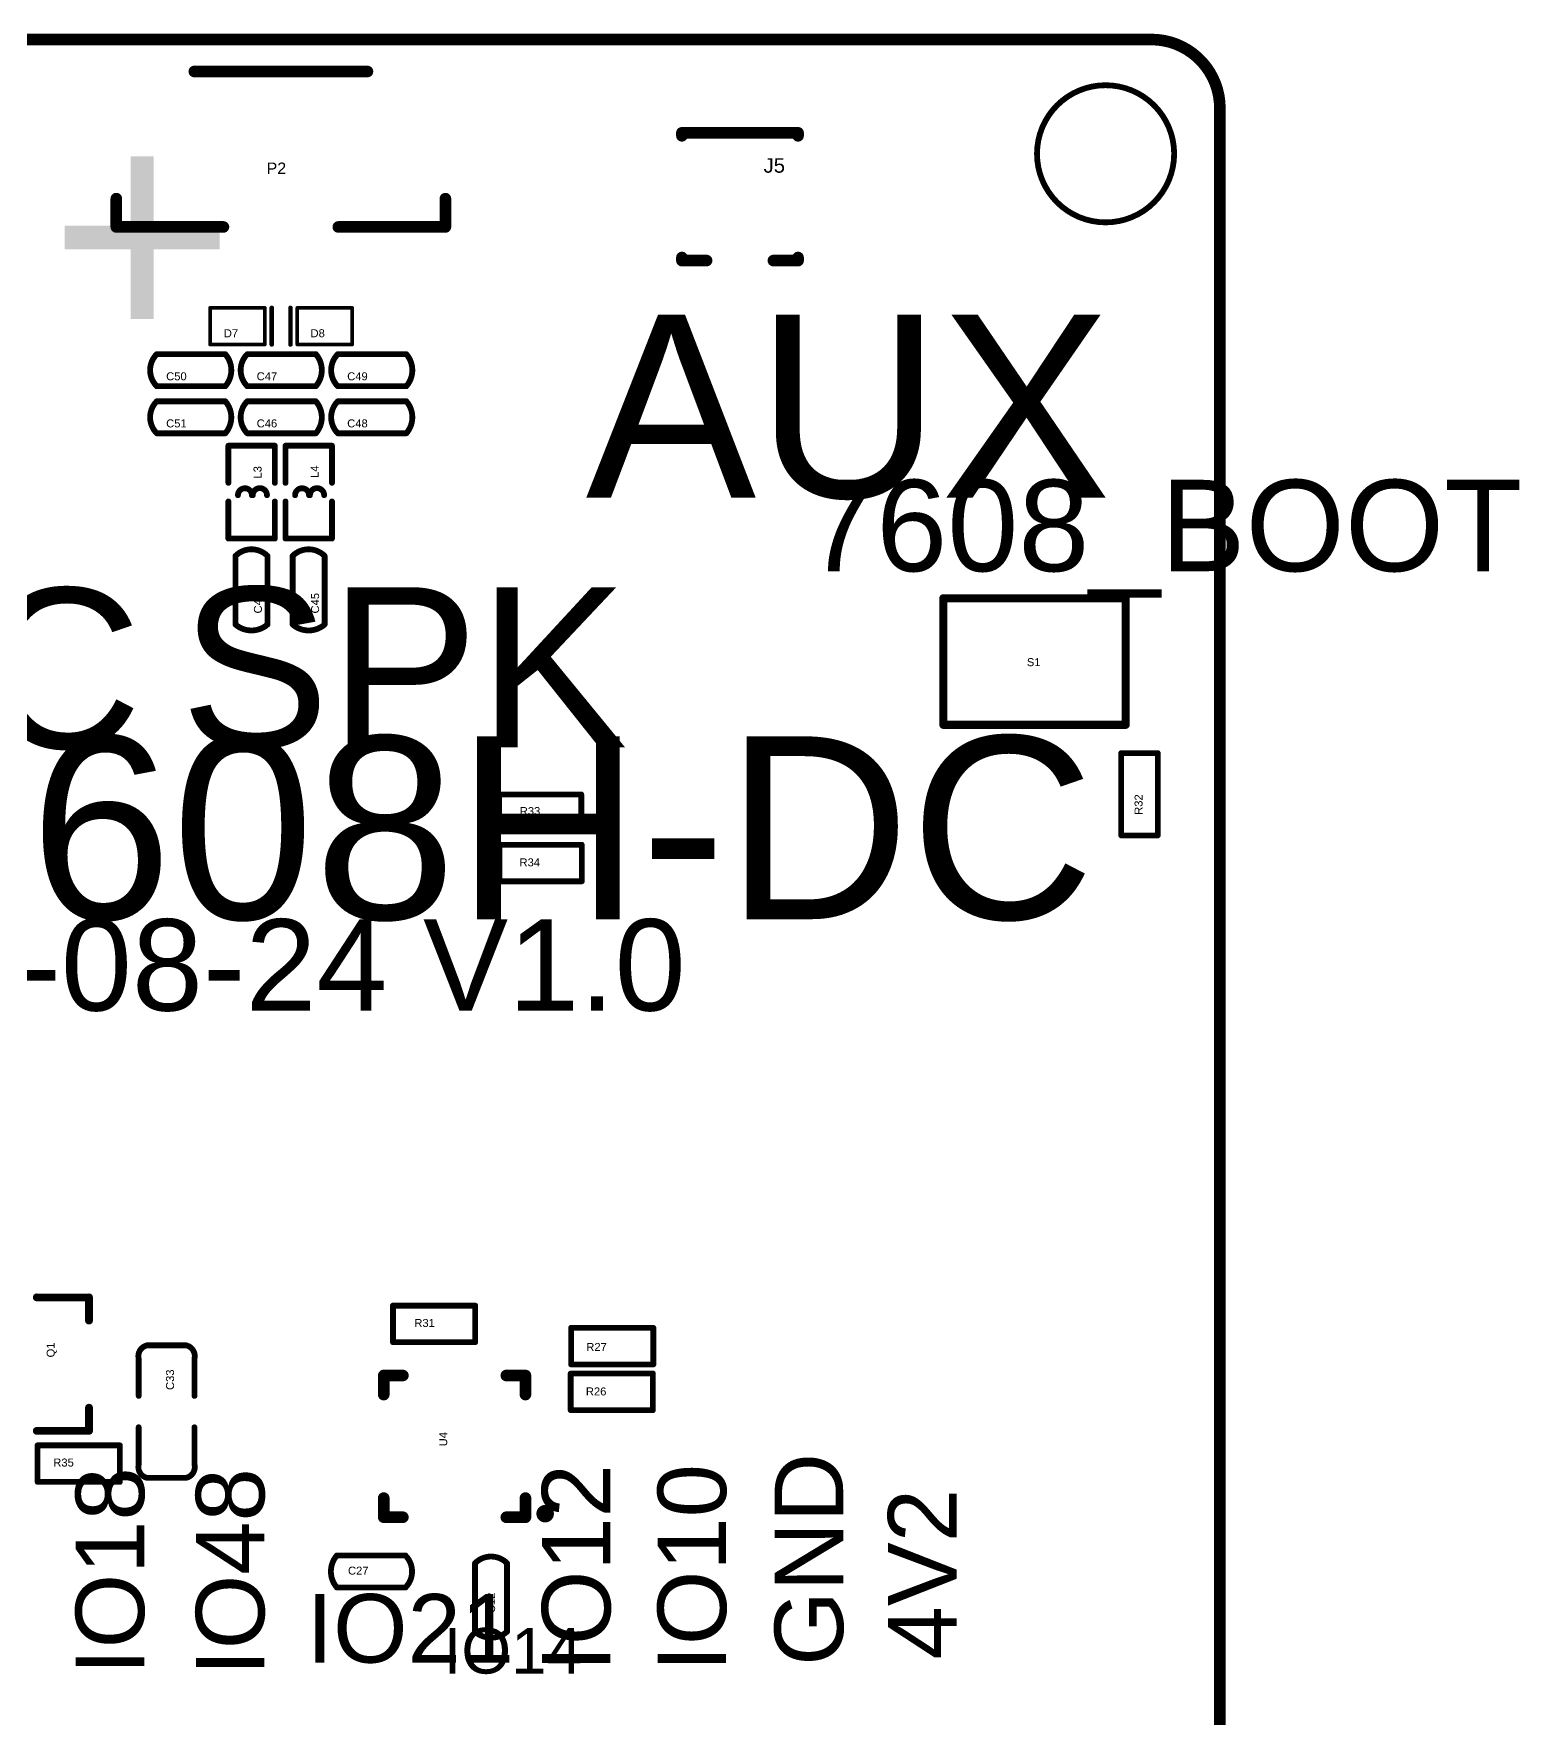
# Model space of a CAD drawing. Header units: millimetres. Extents: x -1.5 to 56.6, y -1.7 to 80.1.
# Drawn here: x 24.05 to 56.55, y 43.28 to 80.13 of the extents above; entities that cross this region are included whole.
import ezdxf

# ---------------------------------------------------------------- set-up
doc = ezdxf.new("R2010")
doc.units = ezdxf.units.MM
for name, color, linetype in [('KeepOutLayer', 6, 'Continuous'), ('MultiLayer', 9, 'Continuous'), ('TopOverlay', 2, 'Continuous')]:
    doc.layers.add(name, color=color, linetype=linetype)
doc.styles.add('Arial', font='arial.ttf', dxfattribs={"height": 0.2})

# ---------------------------------------------------------------- blocks, each defined once
blk = doc.blocks.new('WQFN_20_L3_0_W3_0_P0_40_BL_EP_5')
at = {"layer": 'TopOverlay', "const_width": 0.254}
for points in [[(-1.55, 1.55), (-1.131, 1.55)], [(-1.55, 1.55), (-1.55, 1.131)], [(1.131, 1.55), (1.55, 1.55)], [(1.55, 1.55), (1.55, 1.131)], [(-1.55, -1.131), (-1.55, -1.55)], [(1.55, -1.131), (1.55, -1.55)], [(-1.55, -1.55), (-1.131, -1.55)], [(1.131, -1.55), (1.55, -1.55)]]:
    blk.add_lwpolyline(points, dxfattribs=at)
at = {"layer": 'TopOverlay'}
for points, const_width in [([(-1.614, 1.55, 1), (-1.487, 1.55, 1)], 0.127), ([(-1.614, 1.55, 1), (-1.487, 1.55, 1)], 0.127), ([(-1.195, 1.55, 1), (-1.068, 1.55, 1)], 0.127), ([(1.068, 1.55, 1), (1.195, 1.55, 1)], 0.127), ([(1.486, 1.55, 1), (1.613, 1.55, 1)], 0.127), ([(1.486, 1.55, 1), (1.613, 1.55, 1)], 0.127), ([(-1.614, 1.131, 1), (-1.487, 1.131, 1)], 0.127), ([(1.486, 1.131, 1), (1.613, 1.131, 1)], 0.127), ([(-1.614, -1.131, 1), (-1.487, -1.131, 1)], 0.127), ([(1.486, -1.131, 1), (1.613, -1.131, 1)], 0.127), ([(-1.614, -1.55, 1), (-1.487, -1.55, 1)], 0.127), ([(-1.614, -1.55, 1), (-1.487, -1.55, 1)], 0.127), ([(-1.195, -1.55, 1), (-1.068, -1.55, 1)], 0.127), ([(1.068, -1.55, 1), (1.195, -1.55, 1)], 0.127), ([(1.486, -1.55, 1), (1.613, -1.55, 1)], 0.127), ([(1.486, -1.55, 1), (1.613, -1.55, 1)], 0.127), ([(-1.382, -1.981, 1), (-1.565, -1.981, 1)], 0.2), ([(-1.615, -1.981, 1), (-1.515, -1.981, 1)], 0.1), ([(-1.432, -1.981, 1), (-1.332, -1.981, 1)], 0.1)]:
    blk.add_lwpolyline(points, format="xyb", close=True, dxfattribs=dict(at, const_width=const_width))
blk = doc.blocks.new('KEY_4PIN_25')
at = {"layer": 'TopOverlay', "const_width": 0.1778}
for points in [[(3.9878, 0.2794), (0, 0.2794)], [(0, 0.2794), (0, -2.4892)], [(3.9878, 0.2794), (3.9878, -2.4892)], [(3.9878, -2.4892), (0, -2.4892)]]:
    blk.add_lwpolyline(points, dxfattribs=at)
at = {"layer": 'TopOverlay', "const_width": 0.0889}
for points in [[(-0.04445, 0.2794, 1), (0.04445, 0.2794, 1)], [(-0.04445, 0.2794, 1), (0.04445, 0.2794, 1)], [(3.94335, 0.2794, 1), (4.03225, 0.2794, 1)], [(3.94335, 0.2794, 1), (4.03225, 0.2794, 1)], [(-0.04445, -2.4892, 1), (0.04445, -2.4892, 1)], [(-0.04445, -2.4892, 1), (0.04445, -2.4892, 1)], [(3.94335, -2.4892, 1), (4.03225, -2.4892, 1)], [(3.94335, -2.4892, 1), (4.03225, -2.4892, 1)]]:
    blk.add_lwpolyline(points, format="xyb", close=True, dxfattribs=at)
blk = doc.blocks.new('R0402_45')
at = {"layer": 'TopOverlay', "const_width": 0.127}
for points in [[(-0.898, 0.408), (-0.898, -0.392)], [(0.902, 0.408), (-0.898, 0.408)], [(0.902, 0.408), (0.902, -0.392)], [(0.902, -0.392), (-0.898, -0.392)]]:
    blk.add_lwpolyline(points, dxfattribs=at)
at = {"layer": 'TopOverlay', "const_width": 0.0635}
for points in [[(-0.93, 0.408, 1), (-0.867, 0.408, 1)], [(-0.93, 0.408, 1), (-0.867, 0.408, 1)], [(0.87, 0.408, 1), (0.933, 0.408, 1)], [(0.87, 0.408, 1), (0.933, 0.408, 1)], [(-0.93, -0.392, 1), (-0.867, -0.392, 1)], [(-0.93, -0.392, 1), (-0.867, -0.392, 1)], [(0.87, -0.392, 1), (0.933, -0.392, 1)], [(0.87, -0.392, 1), (0.933, -0.392, 1)]]:
    blk.add_lwpolyline(points, format="xyb", close=True, dxfattribs=at)
blk = doc.blocks.new('R0402_46')
at = {"layer": 'TopOverlay', "const_width": 0.127}
for points in [[(-0.898, -0.392), (-0.898, 0.408)], [(-0.898, 0.408), (0.902, 0.408)], [(0.902, -0.392), (0.902, 0.408)], [(-0.898, -0.392), (0.902, -0.392)]]:
    blk.add_lwpolyline(points, dxfattribs=at)
at = {"layer": 'TopOverlay', "const_width": 0.0635}
for points in [[(-0.93, 0.408, 1), (-0.867, 0.408, 1)], [(-0.93, 0.408, 1), (-0.867, 0.408, 1)], [(0.87, 0.408, 1), (0.933, 0.408, 1)], [(0.87, 0.408, 1), (0.933, 0.408, 1)], [(-0.93, -0.392, 1), (-0.867, -0.392, 1)], [(-0.93, -0.392, 1), (-0.867, -0.392, 1)], [(0.87, -0.392, 1), (0.933, -0.392, 1)], [(0.87, -0.392, 1), (0.933, -0.392, 1)]]:
    blk.add_lwpolyline(points, format="xyb", close=True, dxfattribs=at)
blk = doc.blocks.new('R0402_47')
at = {"layer": 'TopOverlay', "const_width": 0.127}
for points in [[(-0.898, -0.392), (-0.898, 0.408)], [(-0.898, 0.408), (0.902, 0.408)], [(0.902, -0.392), (0.902, 0.408)], [(-0.898, -0.392), (0.902, -0.392)]]:
    blk.add_lwpolyline(points, dxfattribs=at)
at = {"layer": 'TopOverlay', "const_width": 0.0635}
for points in [[(-0.93, 0.408, 1), (-0.867, 0.408, 1)], [(-0.93, 0.408, 1), (-0.867, 0.408, 1)], [(0.87, 0.408, 1), (0.933, 0.408, 1)], [(0.87, 0.408, 1), (0.933, 0.408, 1)], [(-0.93, -0.392, 1), (-0.867, -0.392, 1)], [(-0.93, -0.392, 1), (-0.867, -0.392, 1)], [(0.87, -0.392, 1), (0.933, -0.392, 1)], [(0.87, -0.392, 1), (0.933, -0.392, 1)]]:
    blk.add_lwpolyline(points, format="xyb", close=True, dxfattribs=at)
blk = doc.blocks.new('R0402_48')
at = {"layer": 'TopOverlay', "const_width": 0.127}
for points in [[(-0.898, 0.408), (-0.898, -0.392)], [(-0.898, 0.408), (0.902, 0.408)], [(0.902, 0.408), (0.902, -0.392)], [(-0.898, -0.392), (0.902, -0.392)]]:
    blk.add_lwpolyline(points, dxfattribs=at)
at = {"layer": 'TopOverlay', "const_width": 0.0635}
for points in [[(-0.93, 0.408, 1), (-0.867, 0.408, 1)], [(-0.93, 0.408, 1), (-0.867, 0.408, 1)], [(0.87, 0.408, 1), (0.933, 0.408, 1)], [(0.87, 0.408, 1), (0.933, 0.408, 1)], [(-0.93, -0.392, 1), (-0.867, -0.392, 1)], [(-0.93, -0.392, 1), (-0.867, -0.392, 1)], [(0.87, -0.392, 1), (0.933, -0.392, 1)], [(0.87, -0.392, 1), (0.933, -0.392, 1)]]:
    blk.add_lwpolyline(points, format="xyb", close=True, dxfattribs=at)
blk = doc.blocks.new('R0402_49')
at = {"layer": 'TopOverlay', "const_width": 0.127}
for points in [[(-0.898, -0.392), (-0.898, 0.408)], [(-0.898, 0.408), (0.902, 0.408)], [(0.902, -0.392), (0.902, 0.408)], [(-0.898, -0.392), (0.902, -0.392)]]:
    blk.add_lwpolyline(points, dxfattribs=at)
at = {"layer": 'TopOverlay', "const_width": 0.0635}
for points in [[(-0.93, 0.408, 1), (-0.867, 0.408, 1)], [(-0.93, 0.408, 1), (-0.867, 0.408, 1)], [(0.87, 0.408, 1), (0.933, 0.408, 1)], [(0.87, 0.408, 1), (0.933, 0.408, 1)], [(-0.93, -0.392, 1), (-0.867, -0.392, 1)], [(-0.93, -0.392, 1), (-0.867, -0.392, 1)], [(0.87, -0.392, 1), (0.933, -0.392, 1)], [(0.87, -0.392, 1), (0.933, -0.392, 1)]]:
    blk.add_lwpolyline(points, format="xyb", close=True, dxfattribs=at)
blk = doc.blocks.new('R0402_54')
at = {"layer": 'TopOverlay', "const_width": 0.127}
for points in [[(-0.898, 0.408), (-0.898, -0.392)], [(0.902, 0.408), (-0.898, 0.408)], [(0.902, 0.408), (0.902, -0.392)], [(0.902, -0.392), (-0.898, -0.392)]]:
    blk.add_lwpolyline(points, dxfattribs=at)
at = {"layer": 'TopOverlay', "const_width": 0.0635}
for points in [[(-0.93, 0.408, 1), (-0.867, 0.408, 1)], [(-0.93, 0.408, 1), (-0.867, 0.408, 1)], [(0.87, 0.408, 1), (0.933, 0.408, 1)], [(0.87, 0.408, 1), (0.933, 0.408, 1)], [(-0.93, -0.392, 1), (-0.867, -0.392, 1)], [(-0.93, -0.392, 1), (-0.867, -0.392, 1)], [(0.87, -0.392, 1), (0.933, -0.392, 1)], [(0.87, -0.392, 1), (0.933, -0.392, 1)]]:
    blk.add_lwpolyline(points, format="xyb", close=True, dxfattribs=at)
blk = doc.blocks.new('R0402_55')
at = {"layer": 'TopOverlay', "const_width": 0.127}
for points in [[(-0.898, 0.408), (-0.898, -0.392)], [(0.902, 0.408), (-0.898, 0.408)], [(0.902, 0.408), (0.902, -0.392)], [(0.902, -0.392), (-0.898, -0.392)]]:
    blk.add_lwpolyline(points, dxfattribs=at)
at = {"layer": 'TopOverlay', "const_width": 0.0635}
for points in [[(-0.93, 0.408, 1), (-0.867, 0.408, 1)], [(-0.93, 0.408, 1), (-0.867, 0.408, 1)], [(0.87, 0.408, 1), (0.933, 0.408, 1)], [(0.87, 0.408, 1), (0.933, 0.408, 1)], [(-0.93, -0.392, 1), (-0.867, -0.392, 1)], [(-0.93, -0.392, 1), (-0.867, -0.392, 1)], [(0.87, -0.392, 1), (0.933, -0.392, 1)], [(0.87, -0.392, 1), (0.933, -0.392, 1)]]:
    blk.add_lwpolyline(points, format="xyb", close=True, dxfattribs=at)
blk = doc.blocks.new('SOT_23___GDS_76')
at = {"layer": 'TopOverlay', "const_width": 0.17}
for points in [[(-0.95, 1.143), (-1.458, 1.143)], [(-1.458, 0), (-1.458, 1.143)], [(1.463, 1.143), (0.955, 1.143)], [(1.463, 0), (1.463, 1.143)], [(0.218, -1.143), (-0.213, -1.143)]]:
    blk.add_lwpolyline(points, dxfattribs=at)
at = {"layer": 'TopOverlay', "const_width": 0.085}
for points in [[(-1.501, 1.143, 1), (-1.416, 1.143, 1)], [(-1.501, 1.143, 1), (-1.416, 1.143, 1)], [(-0.993, 1.143, 1), (-0.908, 1.143, 1)], [(0.912, 1.143, 1), (0.997, 1.143, 1)], [(1.42, 1.143, 1), (1.505, 1.143, 1)], [(1.42, 1.143, 1), (1.505, 1.143, 1)], [(-1.501, 0, 1), (-1.416, 0, 1)], [(1.42, 0, 1), (1.505, 0, 1)], [(-0.256, -1.143, 1), (-0.171, -1.143, 1)], [(0.176, -1.143, 1), (0.261, -1.143, 1)]]:
    blk.add_lwpolyline(points, format="xyb", close=True, dxfattribs=at)
blk = doc.blocks.new('CONN_SMD_2P_P1_25_C1250VS102_78')
at = {"layer": 'TopOverlay', "const_width": 0.254}
for points in [[(-1.894, 2.5), (1.894, 2.5)], [(-3.6, -0.9), (-3.6, -0.281)], [(3.6, -0.9), (3.6, -0.281)], [(-3.6, -0.9), (-1.256, -0.9)], [(1.256, -0.9), (3.6, -0.9)]]:
    blk.add_lwpolyline(points, dxfattribs=at)
at = {"layer": 'TopOverlay', "const_width": 0.127}
for points in [[(-1.957, 2.5, 1), (-1.83, 2.5, 1)], [(1.83, 2.5, 1), (1.957, 2.5, 1)], [(-3.663, -0.281, 1), (-3.536, -0.281, 1)], [(3.536, -0.281, 1), (3.663, -0.281, 1)], [(-3.663, -0.9, 1), (-3.536, -0.9, 1)], [(-3.663, -0.9, 1), (-3.536, -0.9, 1)], [(-1.32, -0.9, 1), (-1.193, -0.9, 1)], [(1.193, -0.9, 1), (1.32, -0.9, 1)], [(3.536, -0.9, 1), (3.663, -0.9, 1)], [(3.536, -0.9, 1), (3.663, -0.9, 1)]]:
    blk.add_lwpolyline(points, format="xyb", close=True, dxfattribs=at)
blk = doc.blocks.new('FB0402_82')
at = {"layer": 'TopOverlay', "const_width": 0.127}
for points in [[(-1.016, 0.508), (-0.2032, 0.508)], [(-1.016, 0.508), (-1.016, -0.508)], [(0.2032, 0.508), (1.016, 0.508)], [(1.016, 0.508), (1.016, -0.508)], [(-1.016, -0.508), (-0.2032, -0.508)], [(0.2032, -0.508), (1.016, -0.508)]]:
    blk.add_lwpolyline(points, dxfattribs=at)
at = {"layer": 'TopOverlay', "const_width": 0.0635}
for points in [[(-1.04775, 0.508, 1), (-0.98425, 0.508, 1)], [(-1.04775, 0.508, 1), (-0.98425, 0.508, 1)], [(-0.23495, 0.508, 1), (-0.17145, 0.508, 1)], [(0.17145, 0.508, 1), (0.23495, 0.508, 1)], [(0.98425, 0.508, 1), (1.04775, 0.508, 1)], [(0.98425, 0.508, 1), (1.04775, 0.508, 1)], [(-0.099314, 0.298958, 1), (-0.035814, 0.298958, 1)], [(-0.099314, -0.005842, 1), (-0.035814, -0.005842, 1)], [(-0.099314, -0.0254, 1), (-0.035814, -0.0254, 1)], [(-0.099314, -0.336296, 1), (-0.035814, -0.336296, 1)], [(-1.04775, -0.508, 1), (-0.98425, -0.508, 1)], [(-1.04775, -0.508, 1), (-0.98425, -0.508, 1)], [(-0.23495, -0.508, 1), (-0.17145, -0.508, 1)], [(0.17145, -0.508, 1), (0.23495, -0.508, 1)], [(0.98425, -0.508, 1), (1.04775, -0.508, 1)], [(0.98425, -0.508, 1), (1.04775, -0.508, 1)]]:
    blk.add_lwpolyline(points, format="xyb", close=True, dxfattribs=at)
at = {"layer": 'TopOverlay', "const_width": 0.127}
for points in [[(-0.067564, 0.298958, -1), (-0.067564, -0.005842)], [(-0.067564, -0.0254, -1), (-0.067564, -0.336296)]]:
    blk.add_lwpolyline(points, format="xyb", dxfattribs=at)
blk = doc.blocks.new('FB0402_83')
at = {"layer": 'TopOverlay', "const_width": 0.127}
for points in [[(-1.016, 0.508), (-0.2032, 0.508)], [(-1.016, 0.508), (-1.016, -0.508)], [(0.2032, 0.508), (1.016, 0.508)], [(1.016, 0.508), (1.016, -0.508)], [(-1.016, -0.508), (-0.2032, -0.508)], [(0.2032, -0.508), (1.016, -0.508)]]:
    blk.add_lwpolyline(points, dxfattribs=at)
at = {"layer": 'TopOverlay', "const_width": 0.0635}
for points in [[(-1.04775, 0.508, 1), (-0.98425, 0.508, 1)], [(-1.04775, 0.508, 1), (-0.98425, 0.508, 1)], [(-0.23495, 0.508, 1), (-0.17145, 0.508, 1)], [(0.17145, 0.508, 1), (0.23495, 0.508, 1)], [(0.98425, 0.508, 1), (1.04775, 0.508, 1)], [(0.98425, 0.508, 1), (1.04775, 0.508, 1)], [(-0.099314, 0.298958, 1), (-0.035814, 0.298958, 1)], [(-0.099314, -0.005842, 1), (-0.035814, -0.005842, 1)], [(-0.099314, -0.0254, 1), (-0.035814, -0.0254, 1)], [(-0.099314, -0.336296, 1), (-0.035814, -0.336296, 1)], [(-1.04775, -0.508, 1), (-0.98425, -0.508, 1)], [(-1.04775, -0.508, 1), (-0.98425, -0.508, 1)], [(-0.23495, -0.508, 1), (-0.17145, -0.508, 1)], [(0.17145, -0.508, 1), (0.23495, -0.508, 1)], [(0.98425, -0.508, 1), (1.04775, -0.508, 1)], [(0.98425, -0.508, 1), (1.04775, -0.508, 1)]]:
    blk.add_lwpolyline(points, format="xyb", close=True, dxfattribs=at)
at = {"layer": 'TopOverlay', "const_width": 0.127}
for points in [[(-0.067564, 0.298958, -1), (-0.067564, -0.005842)], [(-0.067564, -0.0254, -1), (-0.067564, -0.336296)]]:
    blk.add_lwpolyline(points, format="xyb", dxfattribs=at)
blk = doc.blocks.new('IPEX_SMD_BWIPX_1_001E_87')
at = {"layer": 'TopOverlay', "const_width": 0.254}
for points in [[(-0.635, 1.27), (-0.635, 0.731)], [(-0.635, 1.27), (-0.569, 1.27)], [(2.094, 1.27), (2.16, 1.27)], [(2.16, 1.27), (2.16, 0.731)], [(2.16, 0.731), (2.16, -0.731)], [(-0.635, -0.731), (-0.635, -1.27)], [(2.16, -0.731), (2.16, -1.27)], [(-0.635, -1.27), (-0.569, -1.27)], [(2.094, -1.27), (2.16, -1.27)]]:
    blk.add_lwpolyline(points, dxfattribs=at)
at = {"layer": 'TopOverlay', "const_width": 0.127}
for points in [[(-0.699, 1.27, 1), (-0.571, 1.27, 1)], [(-0.699, 1.27, 1), (-0.571, 1.27, 1)], [(-0.632, 1.27, 1), (-0.505, 1.27, 1)], [(2.03, 1.27, 1), (2.157, 1.27, 1)], [(2.096, 1.27, 1), (2.223, 1.27, 1)], [(2.096, 1.27, 1), (2.223, 1.27, 1)], [(-0.699, 0.731, 1), (-0.571, 0.731, 1)], [(2.096, 0.731, 1), (2.223, 0.731, 1)], [(2.096, 0.731, 1), (2.223, 0.731, 1)], [(-0.699, -0.731, 1), (-0.571, -0.731, 1)], [(2.096, -0.731, 1), (2.223, -0.731, 1)], [(2.096, -0.731, 1), (2.223, -0.731, 1)], [(-0.699, -1.27, 1), (-0.571, -1.27, 1)], [(-0.699, -1.27, 1), (-0.571, -1.27, 1)], [(-0.632, -1.27, 1), (-0.505, -1.27, 1)], [(2.03, -1.27, 1), (2.157, -1.27, 1)], [(2.096, -1.27, 1), (2.223, -1.27, 1)], [(2.096, -1.27, 1), (2.223, -1.27, 1)]]:
    blk.add_lwpolyline(points, format="xyb", close=True, dxfattribs=at)
blk = doc.blocks.new('SOD_882_L1_0_W0_6_BI_96')
at = {"layer": 'TopOverlay'}
for points, const_width in [([(-0.6, 0.4), (-0.6, -0.4)], 0.08), ([(0.6, 0.4), (-0.6, 0.4)], 0.08), ([(0.6, 0.4), (0.6, -0.4)], 0.08), ([(0.75, 0.4), (0.75, -0.4)], 0.1), ([(0.6, -0.4), (-0.6, -0.4)], 0.08)]:
    blk.add_lwpolyline(points, dxfattribs=dict(at, const_width=const_width))
for points, const_width in [([(-0.62, 0.4, 1), (-0.58, 0.4, 1)], 0.04), ([(-0.62, 0.4, 1), (-0.58, 0.4, 1)], 0.04), ([(0.58, 0.4, 1), (0.62, 0.4, 1)], 0.04), ([(0.58, 0.4, 1), (0.62, 0.4, 1)], 0.04), ([(0.725, 0.4, 1), (0.775, 0.4, 1)], 0.05), ([(-0.62, -0.4, 1), (-0.58, -0.4, 1)], 0.04), ([(-0.62, -0.4, 1), (-0.58, -0.4, 1)], 0.04), ([(0.58, -0.4, 1), (0.62, -0.4, 1)], 0.04), ([(0.58, -0.4, 1), (0.62, -0.4, 1)], 0.04), ([(0.725, -0.4, 1), (0.775, -0.4, 1)], 0.05)]:
    blk.add_lwpolyline(points, format="xyb", close=True, dxfattribs=dict(at, const_width=const_width))
blk = doc.blocks.new('SOD_882_L1_0_W0_6_BI_97')
at = {"layer": 'TopOverlay'}
for points, const_width in [([(-0.6, -0.4), (-0.6, 0.4)], 0.08), ([(-0.6, 0.4), (0.6, 0.4)], 0.08), ([(0.6, -0.4), (0.6, 0.4)], 0.08), ([(0.75, -0.4), (0.75, 0.4)], 0.1), ([(-0.6, -0.4), (0.6, -0.4)], 0.08)]:
    blk.add_lwpolyline(points, dxfattribs=dict(at, const_width=const_width))
for points, const_width in [([(-0.62, 0.4, 1), (-0.58, 0.4, 1)], 0.04), ([(-0.62, 0.4, 1), (-0.58, 0.4, 1)], 0.04), ([(0.58, 0.4, 1), (0.62, 0.4, 1)], 0.04), ([(0.58, 0.4, 1), (0.62, 0.4, 1)], 0.04), ([(0.725, 0.4, 1), (0.775, 0.4, 1)], 0.05), ([(-0.62, -0.4, 1), (-0.58, -0.4, 1)], 0.04), ([(-0.62, -0.4, 1), (-0.58, -0.4, 1)], 0.04), ([(0.58, -0.4, 1), (0.62, -0.4, 1)], 0.04), ([(0.58, -0.4, 1), (0.62, -0.4, 1)], 0.04), ([(0.725, -0.4, 1), (0.775, -0.4, 1)], 0.05)]:
    blk.add_lwpolyline(points, format="xyb", close=True, dxfattribs=dict(at, const_width=const_width))
blk = doc.blocks.new('C0402_116')
at = {"layer": 'TopOverlay', "const_width": 0.127}
for points in [[(-0.745, -0.347, -0.373387), (-0.745, 0.353)], [(0.755, 0.353, -0.414214), (0.755, -0.347)]]:
    blk.add_lwpolyline(points, format="xyb", dxfattribs=at)
for points in [[(0.755, 0.353), (-0.745, 0.353)], [(0.755, -0.347), (-0.745, -0.347)]]:
    blk.add_lwpolyline(points, dxfattribs=at)
at = {"layer": 'TopOverlay', "const_width": 0.0635}
for points in [[(-0.777, 0.353, 1), (-0.714, 0.353, 1)], [(-0.777, 0.353, 1), (-0.714, 0.353, 1)], [(0.723, 0.353, 1), (0.787, 0.353, 1)], [(0.723, 0.353, 1), (0.787, 0.353, 1)], [(-0.777, -0.347, 1), (-0.713, -0.347, 1)], [(-0.777, -0.347, 1), (-0.713, -0.347, 1)], [(0.723, -0.347, 1), (0.787, -0.347, 1)], [(0.723, -0.347, 1), (0.787, -0.347, 1)]]:
    blk.add_lwpolyline(points, format="xyb", close=True, dxfattribs=at)
blk = doc.blocks.new('C0402_117')
at = {"layer": 'TopOverlay', "const_width": 0.127}
for points in [[(-0.745, -0.347, -0.373387), (-0.745, 0.353)], [(0.755, 0.353, -0.414214), (0.755, -0.347)]]:
    blk.add_lwpolyline(points, format="xyb", dxfattribs=at)
for points in [[(0.755, 0.353), (-0.745, 0.353)], [(0.755, -0.347), (-0.745, -0.347)]]:
    blk.add_lwpolyline(points, dxfattribs=at)
at = {"layer": 'TopOverlay', "const_width": 0.0635}
for points in [[(-0.777, 0.353, 1), (-0.714, 0.353, 1)], [(-0.777, 0.353, 1), (-0.714, 0.353, 1)], [(0.723, 0.353, 1), (0.787, 0.353, 1)], [(0.723, 0.353, 1), (0.787, 0.353, 1)], [(-0.777, -0.347, 1), (-0.713, -0.347, 1)], [(-0.777, -0.347, 1), (-0.713, -0.347, 1)], [(0.723, -0.347, 1), (0.787, -0.347, 1)], [(0.723, -0.347, 1), (0.787, -0.347, 1)]]:
    blk.add_lwpolyline(points, format="xyb", close=True, dxfattribs=at)
blk = doc.blocks.new('C0402_119')
at = {"layer": 'TopOverlay', "const_width": 0.127}
for points in [[(-0.745, -0.347, -0.373387), (-0.745, 0.353)], [(0.755, 0.353, -0.414214), (0.755, -0.347)]]:
    blk.add_lwpolyline(points, format="xyb", dxfattribs=at)
for points in [[(0.755, 0.353), (-0.745, 0.353)], [(0.755, -0.347), (-0.745, -0.347)]]:
    blk.add_lwpolyline(points, dxfattribs=at)
at = {"layer": 'TopOverlay', "const_width": 0.0635}
for points in [[(-0.777, 0.353, 1), (-0.714, 0.353, 1)], [(-0.777, 0.353, 1), (-0.714, 0.353, 1)], [(0.723, 0.353, 1), (0.787, 0.353, 1)], [(0.723, 0.353, 1), (0.787, 0.353, 1)], [(-0.777, -0.347, 1), (-0.713, -0.347, 1)], [(-0.777, -0.347, 1), (-0.713, -0.347, 1)], [(0.723, -0.347, 1), (0.787, -0.347, 1)], [(0.723, -0.347, 1), (0.787, -0.347, 1)]]:
    blk.add_lwpolyline(points, format="xyb", close=True, dxfattribs=at)
blk = doc.blocks.new('C0402_120')
at = {"layer": 'TopOverlay', "const_width": 0.127}
for points in [[(-0.745, -0.347, -0.373387), (-0.745, 0.353)], [(0.755, 0.353, -0.414214), (0.755, -0.347)]]:
    blk.add_lwpolyline(points, format="xyb", dxfattribs=at)
for points in [[(0.755, 0.353), (-0.745, 0.353)], [(0.755, -0.347), (-0.745, -0.347)]]:
    blk.add_lwpolyline(points, dxfattribs=at)
at = {"layer": 'TopOverlay', "const_width": 0.0635}
for points in [[(-0.777, 0.353, 1), (-0.714, 0.353, 1)], [(-0.777, 0.353, 1), (-0.714, 0.353, 1)], [(0.723, 0.353, 1), (0.787, 0.353, 1)], [(0.723, 0.353, 1), (0.787, 0.353, 1)], [(-0.777, -0.347, 1), (-0.713, -0.347, 1)], [(-0.777, -0.347, 1), (-0.713, -0.347, 1)], [(0.723, -0.347, 1), (0.787, -0.347, 1)], [(0.723, -0.347, 1), (0.787, -0.347, 1)]]:
    blk.add_lwpolyline(points, format="xyb", close=True, dxfattribs=at)
blk = doc.blocks.new('C0402_121')
at = {"layer": 'TopOverlay', "const_width": 0.127}
for points in [[(-0.745, -0.347, -0.373387), (-0.745, 0.353)], [(0.755, 0.353, -0.414214), (0.755, -0.347)]]:
    blk.add_lwpolyline(points, format="xyb", dxfattribs=at)
for points in [[(0.755, 0.353), (-0.745, 0.353)], [(0.755, -0.347), (-0.745, -0.347)]]:
    blk.add_lwpolyline(points, dxfattribs=at)
at = {"layer": 'TopOverlay', "const_width": 0.0635}
for points in [[(-0.777, 0.353, 1), (-0.714, 0.353, 1)], [(-0.777, 0.353, 1), (-0.714, 0.353, 1)], [(0.723, 0.353, 1), (0.787, 0.353, 1)], [(0.723, 0.353, 1), (0.787, 0.353, 1)], [(-0.777, -0.347, 1), (-0.713, -0.347, 1)], [(-0.777, -0.347, 1), (-0.713, -0.347, 1)], [(0.723, -0.347, 1), (0.787, -0.347, 1)], [(0.723, -0.347, 1), (0.787, -0.347, 1)]]:
    blk.add_lwpolyline(points, format="xyb", close=True, dxfattribs=at)
blk = doc.blocks.new('C0402_122')
at = {"layer": 'TopOverlay', "const_width": 0.127}
for points in [[(-0.745, -0.347, -0.373387), (-0.745, 0.353)], [(0.755, 0.353, -0.414214), (0.755, -0.347)]]:
    blk.add_lwpolyline(points, format="xyb", dxfattribs=at)
for points in [[(0.755, 0.353), (-0.745, 0.353)], [(0.755, -0.347), (-0.745, -0.347)]]:
    blk.add_lwpolyline(points, dxfattribs=at)
at = {"layer": 'TopOverlay', "const_width": 0.0635}
for points in [[(-0.777, 0.353, 1), (-0.714, 0.353, 1)], [(-0.777, 0.353, 1), (-0.714, 0.353, 1)], [(0.723, 0.353, 1), (0.787, 0.353, 1)], [(0.723, 0.353, 1), (0.787, 0.353, 1)], [(-0.777, -0.347, 1), (-0.713, -0.347, 1)], [(-0.777, -0.347, 1), (-0.713, -0.347, 1)], [(0.723, -0.347, 1), (0.787, -0.347, 1)], [(0.723, -0.347, 1), (0.787, -0.347, 1)]]:
    blk.add_lwpolyline(points, format="xyb", close=True, dxfattribs=at)
blk = doc.blocks.new('C0402_123')
at = {"layer": 'TopOverlay', "const_width": 0.127}
for points in [[(-0.745, -0.347, -0.373387), (-0.745, 0.353)], [(0.755, 0.353, -0.414214), (0.755, -0.347)]]:
    blk.add_lwpolyline(points, format="xyb", dxfattribs=at)
for points in [[(0.755, 0.353), (-0.745, 0.353)], [(0.755, -0.347), (-0.745, -0.347)]]:
    blk.add_lwpolyline(points, dxfattribs=at)
at = {"layer": 'TopOverlay', "const_width": 0.0635}
for points in [[(-0.777, 0.353, 1), (-0.714, 0.353, 1)], [(-0.777, 0.353, 1), (-0.714, 0.353, 1)], [(0.723, 0.353, 1), (0.787, 0.353, 1)], [(0.723, 0.353, 1), (0.787, 0.353, 1)], [(-0.777, -0.347, 1), (-0.713, -0.347, 1)], [(-0.777, -0.347, 1), (-0.713, -0.347, 1)], [(0.723, -0.347, 1), (0.787, -0.347, 1)], [(0.723, -0.347, 1), (0.787, -0.347, 1)]]:
    blk.add_lwpolyline(points, format="xyb", close=True, dxfattribs=at)
blk = doc.blocks.new('C0402_124')
at = {"layer": 'TopOverlay', "const_width": 0.127}
for points in [[(-0.745, -0.347, -0.373387), (-0.745, 0.353)], [(0.755, 0.353, -0.414214), (0.755, -0.347)]]:
    blk.add_lwpolyline(points, format="xyb", dxfattribs=at)
for points in [[(0.755, 0.353), (-0.745, 0.353)], [(0.755, -0.347), (-0.745, -0.347)]]:
    blk.add_lwpolyline(points, dxfattribs=at)
at = {"layer": 'TopOverlay', "const_width": 0.0635}
for points in [[(-0.777, 0.353, 1), (-0.714, 0.353, 1)], [(-0.777, 0.353, 1), (-0.714, 0.353, 1)], [(0.723, 0.353, 1), (0.787, 0.353, 1)], [(0.723, 0.353, 1), (0.787, 0.353, 1)], [(-0.777, -0.347, 1), (-0.713, -0.347, 1)], [(-0.777, -0.347, 1), (-0.713, -0.347, 1)], [(0.723, -0.347, 1), (0.787, -0.347, 1)], [(0.723, -0.347, 1), (0.787, -0.347, 1)]]:
    blk.add_lwpolyline(points, format="xyb", close=True, dxfattribs=at)
blk = doc.blocks.new('C0603_136')
at = {"layer": 'TopOverlay', "const_width": 0.127}
for points in [[(-1.448, 0.432, -0.413702), (-1.156, 0.61)], [(1.155, 0.61, -0.414214), (1.448, 0.432)], [(-1.155, -0.61, -0.414214), (-1.448, -0.432)], [(1.448, -0.432, -0.413702), (1.156, -0.61)]]:
    blk.add_lwpolyline(points, format="xyb", dxfattribs=at)
for points in [[(-1.448, -0.432), (-1.448, 0.432)], [(-0.343, 0.61), (-1.156, 0.61)], [(1.155, 0.61), (0.343, 0.61)], [(1.448, -0.432), (1.448, 0.432)], [(-0.343, -0.61), (-1.155, -0.61)], [(0.343, -0.61), (1.156, -0.61)]]:
    blk.add_lwpolyline(points, dxfattribs=at)
at = {"layer": 'TopOverlay', "const_width": 0.0635}
for points in [[(-1.48, 0.432, 1), (-1.416, 0.432, 1)], [(-1.48, 0.432, 1), (-1.416, 0.432, 1)], [(-1.187, 0.61, 1), (-1.124, 0.61, 1)], [(-1.187, 0.61, 1), (-1.124, 0.61, 1)], [(-0.375, 0.61, 1), (-0.311, 0.61, 1)], [(0.311, 0.61, 1), (0.375, 0.61, 1)], [(1.124, 0.61, 1), (1.187, 0.61, 1)], [(1.124, 0.61, 1), (1.187, 0.61, 1)], [(1.416, 0.432, 1), (1.48, 0.432, 1)], [(1.416, 0.432, 1), (1.48, 0.432, 1)], [(-1.48, -0.432, 1), (-1.416, -0.432, 1)], [(-1.48, -0.432, 1), (-1.416, -0.432, 1)], [(1.416, -0.432, 1), (1.48, -0.432, 1)], [(1.416, -0.432, 1), (1.48, -0.432, 1)], [(-1.187, -0.61, 1), (-1.124, -0.61, 1)], [(-1.187, -0.61, 1), (-1.124, -0.61, 1)], [(-0.375, -0.61, 1), (-0.311, -0.61, 1)], [(0.311, -0.61, 1), (0.375, -0.61, 1)], [(1.124, -0.61, 1), (1.187, -0.61, 1)], [(1.124, -0.61, 1), (1.187, -0.61, 1)]]:
    blk.add_lwpolyline(points, format="xyb", close=True, dxfattribs=at)
blk = doc.blocks.new('C0402_143')
at = {"layer": 'TopOverlay', "const_width": 0.127}
for points in [[(-0.745, -0.347, -0.373387), (-0.745, 0.353)], [(0.755, 0.353, -0.414214), (0.755, -0.347)]]:
    blk.add_lwpolyline(points, format="xyb", dxfattribs=at)
for points in [[(-0.745, 0.353), (0.755, 0.353)], [(-0.745, -0.347), (0.755, -0.347)]]:
    blk.add_lwpolyline(points, dxfattribs=at)
at = {"layer": 'TopOverlay', "const_width": 0.0635}
for points in [[(-0.777, 0.353, 1), (-0.714, 0.353, 1)], [(-0.777, 0.353, 1), (-0.714, 0.353, 1)], [(0.723, 0.353, 1), (0.787, 0.353, 1)], [(0.723, 0.353, 1), (0.787, 0.353, 1)], [(-0.777, -0.347, 1), (-0.713, -0.347, 1)], [(-0.777, -0.347, 1), (-0.713, -0.347, 1)], [(0.723, -0.347, 1), (0.787, -0.347, 1)], [(0.723, -0.347, 1), (0.787, -0.347, 1)]]:
    blk.add_lwpolyline(points, format="xyb", close=True, dxfattribs=at)
blk = doc.blocks.new('C0402_159')
at = {"layer": 'TopOverlay', "const_width": 0.127}
for points in [[(-0.745, -0.347, -0.373387), (-0.745, 0.353)], [(0.755, 0.353, -0.414214), (0.755, -0.347)]]:
    blk.add_lwpolyline(points, format="xyb", dxfattribs=at)
for points in [[(0.755, 0.353), (-0.745, 0.353)], [(0.755, -0.347), (-0.745, -0.347)]]:
    blk.add_lwpolyline(points, dxfattribs=at)
at = {"layer": 'TopOverlay', "const_width": 0.0635}
for points in [[(-0.777, 0.353, 1), (-0.714, 0.353, 1)], [(-0.777, 0.353, 1), (-0.714, 0.353, 1)], [(0.723, 0.353, 1), (0.787, 0.353, 1)], [(0.723, 0.353, 1), (0.787, 0.353, 1)], [(-0.777, -0.347, 1), (-0.713, -0.347, 1)], [(-0.777, -0.347, 1), (-0.713, -0.347, 1)], [(0.723, -0.347, 1), (0.787, -0.347, 1)], [(0.723, -0.347, 1), (0.787, -0.347, 1)]]:
    blk.add_lwpolyline(points, format="xyb", close=True, dxfattribs=at)

msp = doc.modelspace()

# ---------------------------------------------------------------- linework, layer by layer
at = {"layer": 'KeepOutLayer', "const_width": 0.254}
for points in [[(1.5, 80), (48.5, 80)], [(50, 1.5), (50, 78.5)]]:
    msp.add_lwpolyline(points, dxfattribs=at)
at = {"layer": 'KeepOutLayer'}
for points, const_width in [([(48.436, 80, 1), (48.563, 80, 1)], 0.127), ([(48.436, 80, 1), (48.563, 80, 1)], 0.127), ([(49.936, 78.5, 1), (50.063, 78.5, 1)], 0.127), ([(49.936, 78.5, 1), (50.063, 78.5, 1)], 0.127), ([(45.968, 77.5, 1), (46.032, 77.5, 1)], 0.0635), ([(45.968, 77.5, 1), (46.032, 77.5, 1)], 0.0635), ([(48.968, 77.5, 1), (49.032, 77.5, 1)], 0.0635), ([(48.968, 77.5, 1), (49.032, 77.5, 1)], 0.0635)]:
    msp.add_lwpolyline(points, format="xyb", close=True, dxfattribs=dict(at, const_width=const_width))
for points, const_width in [([(48.5, 80, -0.414214), (50, 78.5)], 0.254), ([(46, 77.5, -1), (49, 77.5)], 0.127), ([(49, 77.5, -1), (46, 77.5)], 0.127)]:
    msp.add_lwpolyline(points, format="xyb", dxfattribs=dict(at, const_width=const_width))
at = {"layer": 'MultiLayer'}
for p, q in [((47.062, 78.942), (46.789, 78.829)), ((47.352, 79), (47.062, 78.942)), ((47.648, 79), (47.352, 79)), ((47.938, 78.942), (47.648, 79)), ((48.211, 78.829), (47.938, 78.942)), ((46.544, 78.665), (46.335, 78.456)), ((46.789, 78.829), (46.544, 78.665)), ((48.456, 78.665), (48.211, 78.829)), ((48.665, 78.456), (48.456, 78.665)), ((46.171, 78.211), (46.058, 77.938)), ((46.335, 78.456), (46.171, 78.211)), ((48.829, 78.211), (48.665, 78.456)), ((48.942, 77.938), (48.829, 78.211)), ((46.058, 77.938), (46, 77.648)), ((49, 77.648), (48.942, 77.938)), ((46, 77.648), (46, 77.5)), ((46, 77.5), (46, 77.5)), ((46, 77.5), (46, 77.352)), ((49, 77.5), (49, 77.648)), ((49, 77.352), (49, 77.5)), ((46, 77.352), (46.058, 77.062)), ((46.058, 77.062), (46.171, 76.789)), ((48.829, 76.789), (48.942, 77.062)), ((48.942, 77.062), (49, 77.352)), ((46.171, 76.789), (46.335, 76.544)), ((48.665, 76.544), (48.829, 76.789)), ((46.335, 76.544), (46.544, 76.335)), ((46.544, 76.335), (46.789, 76.171)), ((48.211, 76.171), (48.456, 76.335)), ((48.456, 76.335), (48.665, 76.544)), ((46.789, 76.171), (47.062, 76.058)), ((47.062, 76.058), (47.352, 76)), ((47.352, 76), (47.648, 76)), ((47.648, 76), (47.938, 76.058)), ((47.938, 76.058), (48.211, 76.171))]:
    msp.add_line(p, q, dxfattribs=at)

# ---------------------------------------------------------------- block references
for name, p in [('CONN_SMD_2P_P1_25_C1250VS102_78', (29.46, 76.8)), ('SOD_882_L1_0_W0_6_BI_97', (28.51, 73.73)), ('R0402_47', (35.13, 63.08)), ('R0402_46', (35.14, 61.98)), ('R0402_49', (32.81, 51.9)), ('C0402_143', (31.43, 46.49))]:
    msp.add_blockref(name, p)
for name, p, rotation in [('IPEX_SMD_BWIPX_1_001E_87', (39.503, 75.8), 90), ('SOD_882_L1_0_W0_6_BI_96', (30.42, 73.73), 180), ('C0402_117', (27.5, 72.77), 180), ('C0402_121', (29.48, 72.77), 180), ('C0402_119', (31.46, 72.77), 180), ('C0402_116', (27.5, 71.74), 180), ('C0402_122', (29.48, 71.74), 180), ('C0402_120', (31.46, 71.74), 180), ('FB0402_83', (28.82, 70.1), 90), ('FB0402_82', (30.07, 70.1), 90), ('C0402_124', (28.82, 67.95), 90), ('C0402_123', (30.07, 67.95), 90), ('KEY_4PIN_25', (47.94, 65.29), 180), ('R0402_48', (48.25, 63.49), 90), ('SOT_23___GDS_76', (24.12, 51.03), 270), ('R0402_54', (36.71, 51.43), 180), ('C0603_136', (26.96, 49.99), 270), ('WQFN_20_L3_0_W3_0_P0_40_BL_EP_5', (33.26, 49.23), 90), ('R0402_55', (36.7, 50.43), 180), ('R0402_45', (25.04, 48.86), 180), ('C0402_159', (34.06, 45.92), 90)]:
    msp.add_blockref(name, p, dxfattribs=dict(rotation=rotation))

# ---------------------------------------------------------------- texts
at = {"layer": 'TopOverlay', "style": 'Arial'}
for s, height, p in [('+', 5, (24.39, 73.25)), ('J5', 0.3175, (40.019, 77.086)), ('P2', 0.25, (29.149, 77.059)), ('AUX', 4, (36.13, 69.98)), ('D7', 0.175, (28.212, 73.487)), ('D8', 0.175, (30.109, 73.488)), ('C50', 0.175, (26.951, 72.546)), ('C47', 0.175, (28.931, 72.546)), ('C49', 0.175, (30.911, 72.546)), ('C51', 0.175, (26.951, 71.516)), ('C46', 0.175, (28.931, 71.516)), ('C48', 0.175, (30.911, 71.516)), ('7608_BOOT', 2, (40.93, 68.37)), ('MIC', 3.5, (17.46, 64.5)), ('SPK', 3.5, (27.26, 64.52)), ('S1', 0.175, (45.779, 66.294)), ('T-7608H-DC', 4, (15.59, 60.76)), ('R33', 0.175, (34.686, 63.037)), ('R34', 0.175, (34.68, 61.915)), ('23-08-24 V1.0', 2, (20.61, 58.76)), ('R31', 0.175, (32.38, 51.841)), ('R27', 0.175, (36.141, 51.316)), ('R26', 0.175, (36.132, 50.344)), ('R35', 0.175, (24.482, 48.788)), ('C27', 0.175, (30.929, 46.424)), ('IO21', 1.5, (30.02, 44.5)), ('IO14', 1, (33.02, 44.26))]:
    msp.add_text(s, height=height, dxfattribs=at).set_placement(p)
for s, height, p in [('L3', 0.175, (29.037, 70.398)), ('L4', 0.175, (30.284, 70.411)), ('C44', 0.175, (29.046, 67.446)), ('C45', 0.175, (30.296, 67.446)), ('R32', 0.175, (48.309, 63.043)), ('Q1', 0.175, (24.512, 51.175)), ('C33', 0.175, (27.123, 50.463)), ('U4', 0.175, (33.099, 49.23)), ('IO18', 1.5, (26.47, 44.23)), ('IO48', 1.5, (29.1, 44.21)), ('IO12', 1.5, (36.67, 44.3)), ('IO10', 1.5, (39.2, 44.3)), ('GND', 1.5, (41.76, 44.43)), ('4V2', 1.5, (44.24, 44.57)), ('C12', 0.175, (34.146, 45.583))]:
    msp.add_text(s, height=height, rotation=90, dxfattribs=at).set_placement(p)

doc.saveas('drawing.dxf')
